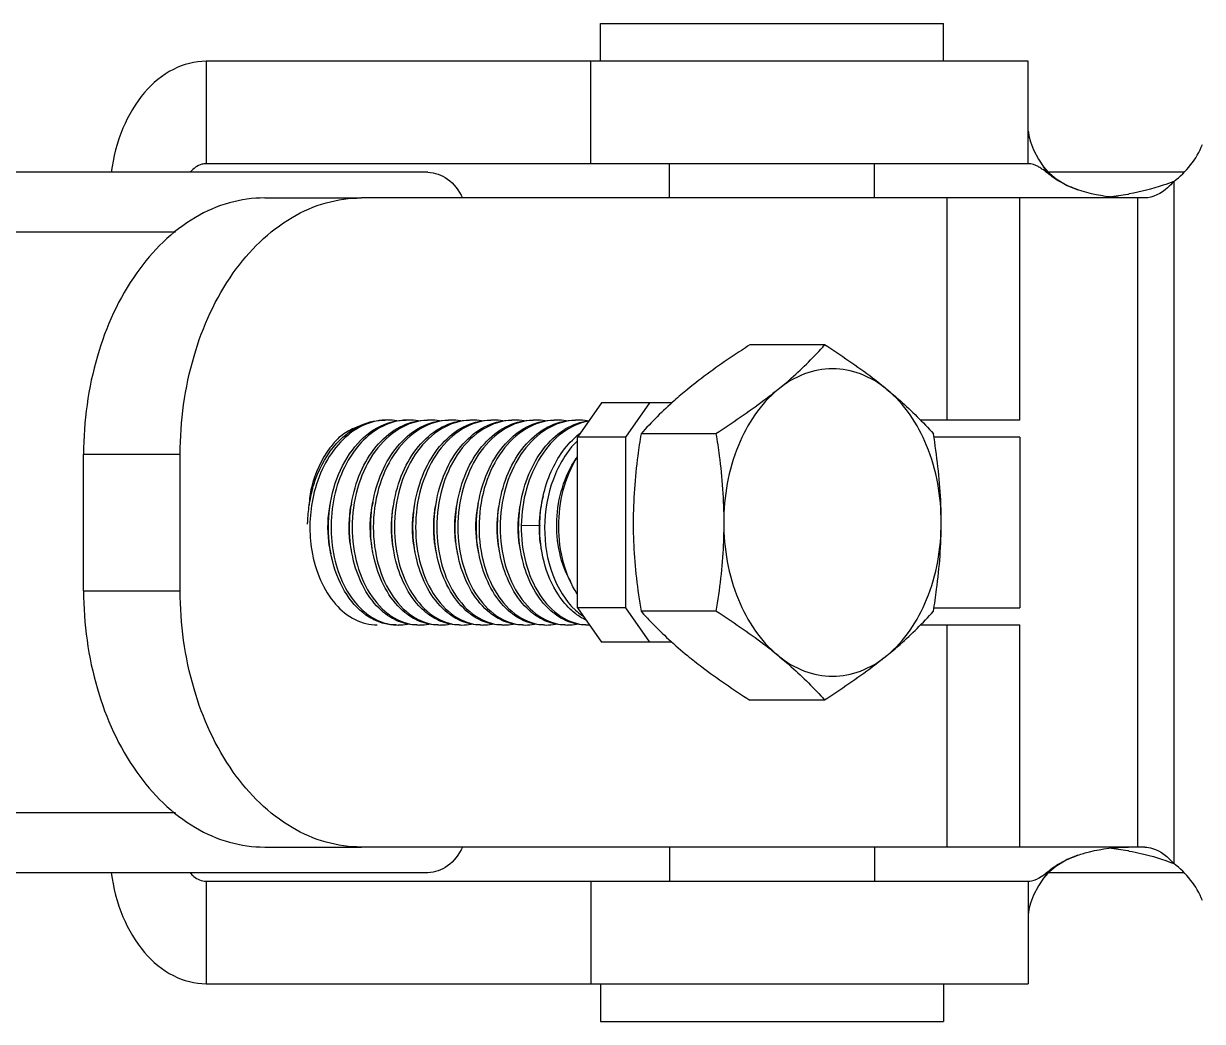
# Model space of a CAD drawing. Extents: x 4995099 to 5303443, y 4627657 to 4889583.
# Drawn here: x 5060948 to 5061653, y 4728539 to 4729136 of the extents above; entities that cross this region are included whole.
import ezdxf

# ---------------------------------------------------------------- set-up
doc = ezdxf.new("R2010")
doc.units = 0
doc.header["$LTSCALE"] = 1000
doc.header["$MEASUREMENT"] = 0
doc.layers.get('0').update_dxf_attribs({"color": 4, "linetype": 'CONTINUOUS'})

msp = doc.modelspace()

# ---------------------------------------------------------------- linework, layer by layer
for p, q in [((5061293.18, 4729113.56), (5061293.18, 4729136.11)), ((5061293.18, 4729136.11), (5061498.4, 4729136.11)), ((5061498.4, 4729113.56), (5061498.4, 4729136.11)), ((5061549.12, 4729113.56), (5061057.1, 4729113.56)), ((5061057.1, 4729113.56), (5061057.1, 4729052.23)), ((5061287.37, 4729052.23), (5061287.37, 4729113.56)), ((5061549.12, 4729052.23), (5061549.12, 4729113.56)), ((5061549.12, 4729071.75), (5061549.15, 4729071.2)), ((5061549.15, 4729071.2), (5061549.46, 4729069.03)), ((5061549.46, 4729069.03), (5061550.38, 4729065.38)), ((5061550.38, 4729065.38), (5061552.2, 4729060.54)), ((5061552.2, 4729060.54), (5061555.12, 4729054.94)), ((5061549.12, 4729052.23), (5061057.1, 4729052.23)), ((5061334.46, 4729031.78), (5061334.46, 4729052.23)), ((5061457.13, 4729031.78), (5061457.13, 4729052.23)), ((5061555.12, 4729054.94), (5061558.25, 4729050.32)), ((5061561.76, 4729045.71), (5061558.25, 4729050.32)), ((5061558.26, 4729050.31), (5061560.77, 4729047.44)), ((5061189.8, 4729047.12), (5057708.33, 4729047.12)), ((5061560.77, 4729047.44), (5061565.68, 4729043.29)), ((5061642.28, 4729047.12), (5061561.15, 4729047.12)), ((5061565.68, 4729043.29), (5061572.43, 4729039.3)), ((5061572.43, 4729039.3), (5061578.71, 4729036.69)), ((5061636.14, 4729041.68), (5061636.14, 4728633.46)), ((5061092.22, 4729031.78), (5061150.04, 4729031.78)), ((5061618.77, 4729031.78), (5061150.04, 4729031.78)), ((5061500.6, 4728898.9), (5061500.6, 4729031.78)), ((5061544.01, 4728898.9), (5061544.01, 4729031.78)), ((5061614.46, 4729031.78), (5061614.46, 4728643.35)), ((5061038.69, 4729011.34), (5058063.9, 4729011.34)), ((5061427.24, 4728943.8), (5061382.42, 4728943.8)), ((5061293.79, 4728909.12), (5061279.33, 4728888.68)), ((5061335.78, 4728909.12), (5061293.79, 4728909.12)), ((5061308.25, 4728888.68), (5061322.7, 4728909.12)), ((5061544.01, 4728898.9), (5061484.56, 4728898.9)), ((5061308.25, 4728888.68), (5061279.33, 4728888.68)), ((5061279.33, 4728786.46), (5061279.33, 4728888.68)), ((5061308.25, 4728786.46), (5061308.25, 4728888.68)), ((5061362.19, 4728890.68), (5061317.37, 4728890.68)), ((5061543.99, 4728888.68), (5061492.59, 4728888.68)), ((5061543.99, 4728888.68), (5061543.99, 4728786.46)), ((5061137.52, 4728887.25), (5061137.6, 4728887.33)), ((5060983.8, 4728878.46), (5061041.62, 4728878.46)), ((5060983.8, 4728796.68), (5060983.8, 4728878.46)), ((5061041.62, 4728796.68), (5061041.62, 4728878.46)), ((5061245.71, 4728835.76), (5061256.54, 4728836.04)), ((5061256.54, 4728836.04), (5061256.78, 4728836.04)), ((5060983.8, 4728796.68), (5061041.62, 4728796.68)), ((5061308.25, 4728786.46), (5061279.33, 4728786.46)), ((5061279.33, 4728786.46), (5061293.79, 4728766.02)), ((5061322.7, 4728766.02), (5061308.25, 4728786.46)), ((5061362.19, 4728784.45), (5061317.37, 4728784.45)), ((5061492.6, 4728786.46), (5061543.99, 4728786.46)), ((5061484.56, 4728776.24), (5061544.02, 4728776.24)), ((5061500.6, 4728643.35), (5061500.6, 4728776.24)), ((5061544.01, 4728643.35), (5061544.01, 4728776.24)), ((5061335.78, 4728766.02), (5061293.79, 4728766.02)), ((5061427.24, 4728731.34), (5061382.42, 4728731.34)), ((5061038.69, 4728663.8), (5058063.9, 4728663.8)), ((5061092.22, 4728643.35), (5061150.04, 4728643.35)), ((5061618.77, 4728643.35), (5061150.04, 4728643.35)), ((5061334.46, 4728643.35), (5061334.46, 4728622.91)), ((5061457.13, 4728643.35), (5061457.13, 4728622.91)), ((5061572.4, 4728635.82), (5061565.63, 4728631.81)), ((5061578.71, 4728638.44), (5061572.4, 4728635.82)), ((5061189.8, 4728628.02), (5057708.33, 4728628.02)), ((5061561.76, 4728629.43), (5061558.25, 4728624.82)), ((5061560.72, 4728627.65), (5061558.26, 4728624.83)), ((5061565.63, 4728631.81), (5061560.72, 4728627.65)), ((5061642.28, 4728628.02), (5061561.16, 4728628.02)), ((5061057.1, 4728622.91), (5061549.12, 4728622.91)), ((5061057.1, 4728622.91), (5061057.1, 4728561.58)), ((5061287.37, 4728622.91), (5061287.37, 4728561.58)), ((5061549.12, 4728622.91), (5061549.12, 4728561.58)), ((5061555.12, 4728620.2), (5061552.2, 4728614.6)), ((5061558.25, 4728624.82), (5061555.12, 4728620.2)), ((5061552.2, 4728614.6), (5061550.38, 4728609.76)), ((5061549.46, 4728606.11), (5061549.15, 4728603.94)), ((5061550.38, 4728609.76), (5061549.46, 4728606.11)), ((5061549.15, 4728603.94), (5061549.12, 4728603.39)), ((5061057.1, 4728561.58), (5061549.12, 4728561.58)), ((5061293.18, 4728561.58), (5061293.18, 4728539.02)), ((5061498.4, 4728561.58), (5061498.4, 4728539.02)), ((5061293.18, 4728539.02), (5061498.4, 4728539.02))]:
    msp.add_line(p, q)
for centre, radius, start, end in [((5061605.92, 4729082.89), 51.11, 306.25153, 337.97569), ((5061536.69, 4729018.76), 36.67, 55.81128, 56.21175), ((5061581.95, 4729186.01), 154.31, 275.75094, 279.97214), ((5061581.69, 4729187.73), 156.04, 279.95566, 280.27006), ((5061165.79, 4728865.39), 33.52, 90.00154, 92.66813), ((5061165.77, 4728865.02), 33.88, 80.57514, 89.97128), ((5061178.44, 4728865.39), 33.51, 90.00154, 92.66775), ((5061178.42, 4728865.02), 33.88, 80.52471, 89.97091), ((5061191.09, 4728865.39), 33.51, 90.00154, 92.66767), ((5061191.07, 4728865.02), 33.88, 80.47778, 89.97076), ((5061203.74, 4728865.39), 33.51, 90.00154, 92.66804), ((5061203.72, 4728865.02), 33.88, 80.55933, 89.97117), ((5061216.39, 4728865.39), 33.51, 90.00154, 92.66771), ((5061216.37, 4728865.02), 33.88, 80.51431, 89.97082), ((5061229.03, 4728865.38), 33.52, 90.00153, 92.66784), ((5061229.02, 4728865.02), 33.88, 80.55499, 89.97114), ((5061241.68, 4728865.39), 33.51, 90.00154, 92.66796), ((5061241.66, 4728865.01), 33.89, 80.3354, 89.96948), ((5061254.33, 4728865.39), 33.51, 90.00154, 92.66766), ((5061254.31, 4728865.02), 33.88, 80.49825, 89.97077), ((5061266.98, 4728865.38), 33.52, 90.00153, 92.66807), ((5061266.96, 4728865.02), 33.88, 80.57751, 89.9713), ((5061279.63, 4728865.39), 33.51, 90.00154, 92.66785), ((5061279.61, 4728865.02), 33.88, 80.53849, 89.97102), ((5061308.84, 4728854.28), 46.09, 127.5195, 130.62393), ((5061200.93, 4728835.26), 83.25, 164.33037, 171.18694), ((5061202.1, 4728841.91), 83.64, 168.61657, 175.81396), ((5061205.02, 4728834.8), 85.81, 167.2993, 178.0279), ((5061198.13, 4728836), 80.36, 164.00439, 164.29493), ((5061204.17, 4728834.74), 86.54, 171.1719, 178.06144), ((5061214.05, 4728834.97), 71.35, 169.01309, 170.00676), ((5061226.57, 4728835), 71.22, 167.8843, 170.31948), ((5061289.98, 4728834.97), 71.38, 168.78772, 170.25601), ((5061204.16, 4728834.73), 86.53, 178.05319, 178.71814), ((5061205.55, 4728834.73), 86.34, 178.10633, 184.13057), ((5061205.87, 4728834.73), 86.66, 177.9987, 178.11338), ((5061329.19, 4728834.73), 72.66, 178.96287, 179.19863), ((5061343.25, 4728834.72), 86.48, 179.13991, 179.31672), ((5061202.73, 4728834.52), 83.51, 184.12569, 189.40268), ((5061172.11, 4728804.08), 27.85, 266.79498, 269.99776), ((5061172.09, 4728804.49), 28.25, 270.04807, 281.33883), ((5061184.76, 4728804.08), 27.85, 266.79547, 269.99775), ((5061184.74, 4728804.5), 28.26, 270.0489, 281.4175), ((5061197.41, 4728804.08), 27.85, 266.795, 269.99774), ((5061197.39, 4728804.53), 28.29, 270.05231, 282.14934), ((5061210.06, 4728804.08), 27.85, 266.79543, 269.99775), ((5061210.04, 4728804.49), 28.26, 270.04853, 281.38359), ((5061222.71, 4728804.08), 27.85, 266.79542, 269.99775), ((5061222.69, 4728804.5), 28.26, 270.04877, 281.40188), ((5061235.36, 4728804.08), 27.85, 266.7949, 269.99774), ((5061235.33, 4728804.49), 28.25, 270.04815, 281.34657), ((5061248.01, 4728804.08), 27.85, 266.7955, 269.99775), ((5061247.98, 4728804.49), 28.26, 270.04847, 281.36983), ((5061260.66, 4728804.08), 27.85, 266.79531, 269.99775), ((5061260.63, 4728804.49), 28.26, 270.0486, 281.38893), ((5061273.31, 4728804.08), 27.85, 266.79481, 269.99775), ((5061273.28, 4728804.49), 28.25, 270.04798, 281.3296), ((5061285.96, 4728804.09), 27.85, 266.79416, 269.99777), ((5061285.95, 4728804.02), 27.78, 270.00024, 271.15233), ((5061581.95, 4728489.12), 154.31, 80.02794, 84.24341), ((5061581.69, 4728487.41), 156.04, 79.72994, 80.04434), ((5061605.92, 4728592.24), 51.11, 22.02431, 53.74847), ((5061536.69, 4728656.37), 36.67, 303.78825, 304.18872)]:
    msp.add_arc(centre, radius, start, end)
for points, knots in [([(5061057.1, 4729113.56), (5061050.38, 4729113.56), (5061036.11, 4729109.83), (5061018.59, 4729094.93), (5061005.94, 4729073.2), (5061001.52, 4729056.14), (5061000.31, 4729047.15)], [0, 0, 0, 0, 0.213346, 0.447987, 0.712108, 1, 1, 1, 1]), ([(5061057.1, 4729052.23), (5061056.24, 4729052.23), (5061052.58, 4729051.77), (5061049.38, 4729049.38), (5061047.62, 4729047.22)], [0, 0, 0, 0, 0.236834, 1, 1, 1, 1]), ([(5061557.08, 4729049.24), (5061556.39, 4729049.7), (5061553.98, 4729051.2), (5061551.15, 4729052.23), (5061549.12, 4729052.23)], [0, 0, 0, 0, 0.289589, 1, 1, 1, 1]), ([(5061189.8, 4729047.12), (5061193.91, 4729047.12), (5061202.9, 4729043.69), (5061208.38, 4729036.18), (5061210.51, 4729031.89)], [0, 0, 0, 0, 0.461863, 1, 1, 1, 1]), ([(5061561.76, 4729045.71), (5061561.37, 4729046.02), (5061559.91, 4729047.2), (5061558.42, 4729048.33), (5061557.29, 4729049.09)], [0, 0, 0, 0, 0.26918, 1, 1, 1, 1]), ([(5061578.71, 4729036.69), (5061576.98, 4729037.3), (5061571.01, 4729039.64), (5061565.31, 4729042.82), (5061561.76, 4729045.71)], [0, 0, 0, 0, 0.285604, 1, 1, 1, 1]), ([(5061609, 4729031.78), (5061606.36, 4729031.78), (5061596.11, 4729032.19), (5061585.89, 4729034.18), (5061578.71, 4729036.69)], [0, 0, 0, 0, 0.257456, 1, 1, 1, 1]), ([(5061636.14, 4729041.68), (5061634.06, 4729040.85), (5061625.39, 4729037.68), (5061616.39, 4729035.43), (5061609.51, 4729034.19)], [0, 0, 0, 0, 0.242689, 1, 1, 1, 1]), ([(5061636.14, 4729041.68), (5061634.99, 4729040.3), (5061630.36, 4729035.46), (5061623.73, 4729031.78), (5061618.77, 4729031.78)], [0, 0, 0, 0, 0.266, 1, 1, 1, 1]), ([(5061092.22, 4729031.78), (5061085.1, 4729031.78), (5061070.53, 4729029.72), (5061042.17, 4729017.33), (5061011.56, 4728986.73), (5060988.99, 4728936.54), (5060983.8, 4728898.21), (5060983.8, 4728878.46)], [0, 0, 0, 0, 0.103597, 0.210948, 0.445697, 0.712571, 1, 1, 1, 1]), ([(5061041.62, 4728878.46), (5061041.62, 4728898.21), (5061046.82, 4728936.54), (5061069.38, 4728986.73), (5061100, 4729017.33), (5061128.35, 4729029.72), (5061142.92, 4729031.78), (5061150.04, 4729031.78)], [0, 0, 0, 0, 0.287429, 0.554303, 0.789052, 0.896403, 1, 1, 1, 1]), ([(5061382.42, 4728943.8), (5061379.07, 4728941.64), (5061366.32, 4728933.28), (5061353.92, 4728924.36), (5061345.2, 4728917.24)], [0, 0, 0, 0, 0.261287, 1, 1, 1, 1]), ([(5061399.41, 4728917.24), (5061402.08, 4728919.42), (5061411.87, 4728927.72), (5061420.98, 4728936.81), (5061427.24, 4728943.8)], [0, 0, 0, 0, 0.268858, 1, 1, 1, 1]), ([(5061464.46, 4728917.24), (5061461.66, 4728919.53), (5061449.66, 4728928.94), (5061437.02, 4728937.51), (5061427.24, 4728943.8)], [0, 0, 0, 0, 0.237123, 1, 1, 1, 1]), ([(5061464.46, 4728917.24), (5061459.77, 4728921.07), (5061449.49, 4728927.29), (5061431.93, 4728930.67), (5061414.38, 4728927.29), (5061404.1, 4728921.07), (5061399.41, 4728917.24)], [0, 0, 0, 0, 0.257487, 0.5, 0.742513, 1, 1, 1, 1]), ([(5061345.2, 4728917.24), (5061342.53, 4728915.06), (5061332.74, 4728906.76), (5061323.62, 4728897.67), (5061317.37, 4728890.68)], [0, 0, 0, 0, 0.268858, 1, 1, 1, 1]), ([(5061399.41, 4728917.24), (5061396.61, 4728914.95), (5061384.61, 4728905.55), (5061371.97, 4728896.98), (5061362.19, 4728890.68)], [0, 0, 0, 0, 0.237123, 1, 1, 1, 1]), ([(5061399.41, 4728917.24), (5061388.76, 4728908.55), (5061371.97, 4728882.78), (5061366.88, 4728853.17), (5061366.88, 4728837.57)], [0, 0, 0, 0, 0.468341, 1, 1, 1, 1]), ([(5061464.46, 4728917.24), (5061467.13, 4728915.06), (5061476.92, 4728906.76), (5061486.04, 4728897.67), (5061492.29, 4728890.68)], [0, 0, 0, 0, 0.268858, 1, 1, 1, 1]), ([(5061496.99, 4728837.57), (5061496.99, 4728853.17), (5061491.9, 4728882.78), (5061475.11, 4728908.55), (5061464.46, 4728917.24)], [0, 0, 0, 0, 0.531659, 1, 1, 1, 1]), ([(5061164.23, 4728898.86), (5061159.37, 4728898.64), (5061149.27, 4728895.86), (5061136.49, 4728885.84), (5061126.69, 4728871.29), (5061122.69, 4728859.77), (5061121.31, 4728853.67)], [0, 0, 0, 0, 0.219273, 0.456424, 0.717944, 1, 1, 1, 1]), ([(5061170.54, 4728776.24), (5061167.82, 4728776.24), (5061162.24, 4728777.07), (5061151.39, 4728782.07), (5061139.82, 4728794.39), (5061131.62, 4728814.47), (5061129.26, 4728837.68), (5061133.19, 4728860.9), (5061143.09, 4728881.01), (5061158.06, 4728895.23), (5061170.86, 4728898.9), (5061176.86, 4728898.9)], [0, 0, 0, 0, 0.049449, 0.100956, 0.214949, 0.346477, 0.489675, 0.634208, 0.769827, 0.890789, 1, 1, 1, 1]), ([(5061176.88, 4728898.86), (5061171.97, 4728898.64), (5061161.77, 4728895.8), (5061148.9, 4728885.6), (5061139.1, 4728870.81), (5061133.03, 4728852.91), (5061131.16, 4728833.53), (5061134.11, 4728809.52), (5061142.5, 4728792.52), (5061150.85, 4728785.01)], [0, 0, 0, 0, 0.105385, 0.219488, 0.34542, 0.481197, 0.621395, 0.759049, 1, 1, 1, 1]), ([(5061137.6, 4728887.33), (5061141.28, 4728890.87), (5061149.51, 4728896.7), (5061159.46, 4728898.9), (5061164.21, 4728898.9)], [0, 0, 0, 0, 0.517736, 1, 1, 1, 1]), ([(5061162.21, 4728784.76), (5061153.66, 4728792.3), (5061145.11, 4728809.61), (5061142.2, 4728834.01), (5061144.25, 4728853.69), (5061150.61, 4728871.76), (5061160.8, 4728886.54), (5061174.11, 4728896.48), (5061184.54, 4728898.9), (5061189.51, 4728898.9)], [0, 0, 0, 0, 0.241301, 0.379446, 0.520004, 0.655787, 0.781306, 0.894819, 1, 1, 1, 1]), ([(5061189.53, 4728898.86), (5061183.64, 4728898.59), (5061171.25, 4728894.5), (5061156.86, 4728880.27), (5061147.34, 4728860.49), (5061143.54, 4728837.77), (5061145.74, 4728815.05), (5061153.62, 4728795.27), (5061166.33, 4728780.88), (5061177.81, 4728776.58), (5061183.21, 4728776.28)], [0, 0, 0, 0, 0.109414, 0.230762, 0.366312, 0.510386, 0.653204, 0.784891, 0.899595, 1, 1, 1, 1]), ([(5061174.85, 4728784.77), (5061166.31, 4728792.31), (5061157.75, 4728809.62), (5061154.85, 4728834.02), (5061156.9, 4728853.69), (5061163.26, 4728871.76), (5061173.45, 4728886.54), (5061186.76, 4728896.48), (5061197.19, 4728898.9), (5061202.16, 4728898.9)], [0, 0, 0, 0, 0.241321, 0.379464, 0.520018, 0.655795, 0.781306, 0.894819, 1, 1, 1, 1]), ([(5061202.18, 4728898.86), (5061196.29, 4728898.59), (5061183.9, 4728894.5), (5061169.51, 4728880.27), (5061159.99, 4728860.49), (5061156.19, 4728837.77), (5061158.39, 4728815.05), (5061166.27, 4728795.27), (5061178.98, 4728780.88), (5061190.45, 4728776.58), (5061195.86, 4728776.28)], [0, 0, 0, 0, 0.10941, 0.230759, 0.36631, 0.510388, 0.653211, 0.784896, 0.899598, 1, 1, 1, 1]), ([(5061187.51, 4728784.75), (5061178.97, 4728792.29), (5061170.41, 4728809.6), (5061167.5, 4728834), (5061169.54, 4728853.68), (5061175.9, 4728871.76), (5061186.09, 4728886.54), (5061199.41, 4728896.48), (5061209.84, 4728898.9), (5061214.81, 4728898.9)], [0, 0, 0, 0, 0.241291, 0.379436, 0.519999, 0.655783, 0.781305, 0.89482, 1, 1, 1, 1]), ([(5061214.83, 4728898.86), (5061208.94, 4728898.59), (5061196.55, 4728894.5), (5061182.16, 4728880.27), (5061172.64, 4728860.49), (5061168.84, 4728837.77), (5061171.04, 4728815.05), (5061178.92, 4728795.27), (5061191.62, 4728780.88), (5061203.1, 4728776.58), (5061208.5, 4728776.28)], [0, 0, 0, 0, 0.109413, 0.230763, 0.366317, 0.51039, 0.65321, 0.784893, 0.899595, 1, 1, 1, 1]), ([(5061200.15, 4728784.77), (5061191.61, 4728792.31), (5061183.05, 4728809.62), (5061180.15, 4728834.02), (5061182.2, 4728853.69), (5061188.55, 4728871.76), (5061198.75, 4728886.54), (5061212.06, 4728896.48), (5061222.49, 4728898.9), (5061227.46, 4728898.9)], [0, 0, 0, 0, 0.241314, 0.379459, 0.520012, 0.655791, 0.781307, 0.89482, 1, 1, 1, 1]), ([(5061227.47, 4728898.86), (5061221.59, 4728898.59), (5061209.2, 4728894.5), (5061194.81, 4728880.27), (5061185.29, 4728860.49), (5061181.49, 4728837.77), (5061183.69, 4728815.05), (5061191.57, 4728795.27), (5061204.27, 4728780.88), (5061215.75, 4728776.58), (5061221.15, 4728776.28)], [0, 0, 0, 0, 0.109413, 0.230762, 0.36631, 0.510386, 0.653205, 0.784893, 0.899595, 1, 1, 1, 1]), ([(5061212.8, 4728784.76), (5061204.26, 4728792.3), (5061195.7, 4728809.62), (5061192.8, 4728834.01), (5061194.84, 4728853.69), (5061201.2, 4728871.76), (5061211.39, 4728886.54), (5061224.7, 4728896.48), (5061235.14, 4728898.9), (5061240.11, 4728898.9)], [0, 0, 0, 0, 0.241312, 0.379455, 0.520012, 0.655791, 0.781305, 0.89482, 1, 1, 1, 1]), ([(5061240.12, 4728898.86), (5061234.23, 4728898.59), (5061221.85, 4728894.5), (5061207.46, 4728880.27), (5061197.94, 4728860.49), (5061194.14, 4728837.77), (5061196.34, 4728815.05), (5061204.22, 4728795.27), (5061216.92, 4728780.88), (5061228.4, 4728776.58), (5061233.8, 4728776.28)], [0, 0, 0, 0, 0.109411, 0.230759, 0.366311, 0.510389, 0.653212, 0.784896, 0.899598, 1, 1, 1, 1]), ([(5061225.46, 4728784.75), (5061216.91, 4728792.29), (5061208.35, 4728809.6), (5061205.45, 4728834), (5061207.49, 4728853.68), (5061213.85, 4728871.76), (5061224.04, 4728886.54), (5061237.35, 4728896.48), (5061247.79, 4728898.9), (5061252.75, 4728898.9)], [0, 0, 0, 0, 0.24129, 0.379435, 0.519998, 0.655783, 0.781305, 0.89482, 1, 1, 1, 1]), ([(5061252.77, 4728898.86), (5061246.88, 4728898.59), (5061234.49, 4728894.5), (5061220.11, 4728880.27), (5061210.59, 4728860.49), (5061206.78, 4728837.77), (5061208.99, 4728815.05), (5061216.87, 4728795.27), (5061229.57, 4728780.88), (5061241.05, 4728776.58), (5061246.45, 4728776.28)], [0, 0, 0, 0, 0.109414, 0.230763, 0.366316, 0.510389, 0.653208, 0.784892, 0.899594, 1, 1, 1, 1]), ([(5061238.09, 4728784.77), (5061229.55, 4728792.31), (5061221, 4728809.62), (5061218.1, 4728834.02), (5061220.14, 4728853.69), (5061226.5, 4728871.76), (5061236.69, 4728886.54), (5061250, 4728896.48), (5061260.44, 4728898.9), (5061265.4, 4728898.9)], [0, 0, 0, 0, 0.241317, 0.379461, 0.520014, 0.655792, 0.781306, 0.894819, 1, 1, 1, 1]), ([(5061265.42, 4728898.86), (5061259.53, 4728898.59), (5061247.14, 4728894.5), (5061232.75, 4728880.27), (5061223.24, 4728860.49), (5061219.43, 4728837.77), (5061221.64, 4728815.05), (5061229.52, 4728795.27), (5061242.22, 4728780.88), (5061253.7, 4728776.58), (5061259.1, 4728776.28)], [0, 0, 0, 0, 0.109411, 0.23076, 0.366309, 0.510386, 0.653207, 0.784895, 0.899597, 1, 1, 1, 1]), ([(5061250.75, 4728784.76), (5061242.21, 4728792.3), (5061233.65, 4728809.61), (5061230.75, 4728834.01), (5061232.79, 4728853.68), (5061239.15, 4728871.76), (5061249.34, 4728886.54), (5061262.65, 4728896.48), (5061273.09, 4728898.9), (5061278.05, 4728898.9)], [0, 0, 0, 0, 0.241302, 0.379446, 0.520006, 0.655788, 0.781304, 0.89482, 1, 1, 1, 1]), ([(5061278.07, 4728898.86), (5061272.18, 4728898.59), (5061259.79, 4728894.5), (5061245.4, 4728880.27), (5061235.88, 4728860.49), (5061232.08, 4728837.77), (5061234.28, 4728815.05), (5061242.17, 4728795.27), (5061254.87, 4728780.88), (5061266.35, 4728776.58), (5061271.75, 4728776.28)], [0, 0, 0, 0, 0.109411, 0.23076, 0.366314, 0.510391, 0.653213, 0.784895, 0.899597, 1, 1, 1, 1]), ([(5061263.4, 4728784.75), (5061255.21, 4728791.98), (5061246.81, 4728808.38), (5061243.5, 4728831.73), (5061244.89, 4728850.73), (5061250.33, 4728868.5), (5061259.42, 4728883.51), (5061271.54, 4728894.32), (5061281.36, 4728897.94), (5061286.17, 4728898.59)], [0, 0, 0, 0, 0.238806, 0.375378, 0.515068, 0.651187, 0.778286, 0.893865, 1, 1, 1, 1]), ([(5061286.01, 4728898.3), (5061280.37, 4728897.23), (5061268.97, 4728891.83), (5061256.12, 4728877.09), (5061247.81, 4728857.67), (5061245.8, 4728843.16), (5061245.71, 4728835.76)], [0, 0, 0, 0, 0.215857, 0.456017, 0.721227, 1, 1, 1, 1]), ([(5061136.55, 4728888.34), (5061134.62, 4728886.49), (5061127.03, 4728877.84), (5061122.28, 4728866.94), (5061120.1, 4728858.42)], [0, 0, 0, 0, 0.23319, 1, 1, 1, 1]), ([(5061147.68, 4728894.74), (5061146.7, 4728894.4), (5061142.72, 4728892.77), (5061139.06, 4728890.4), (5061136.55, 4728888.34)], [0, 0, 0, 0, 0.242775, 1, 1, 1, 1]), ([(5061256.78, 4728836.02), (5061256.94, 4728846.34), (5061260.62, 4728866.06), (5061271.77, 4728883.2), (5061278.83, 4728889.26)], [0, 0, 0, 0, 0.525716, 1, 1, 1, 1]), ([(5061317.37, 4728890.68), (5061316.65, 4728886.32), (5061314.01, 4728868.73), (5061312.67, 4728850.93), (5061312.67, 4728837.57)], [0, 0, 0, 0, 0.248681, 1, 1, 1, 1]), ([(5061362.19, 4728890.68), (5061362.91, 4728886.32), (5061365.55, 4728868.73), (5061366.88, 4728850.93), (5061366.88, 4728837.57)], [0, 0, 0, 0, 0.248681, 1, 1, 1, 1]), ([(5061496.99, 4728837.57), (5061496.99, 4728842.04), (5061496.56, 4728859.82), (5061494.46, 4728877.54), (5061492.29, 4728890.68)], [0, 0, 0, 0, 0.251248, 1, 1, 1, 1]), ([(5061120.88, 4728858.14), (5061121.7, 4728861), (5061125.38, 4728871.62), (5061131.58, 4728881.5), (5061137.52, 4728887.25)], [0, 0, 0, 0, 0.264817, 1, 1, 1, 1]), ([(5061279.25, 4728886.5), (5061272.85, 4728880.13), (5061262.93, 4728863.3), (5061258.08, 4728834.79), (5061262.4, 4728806.91), (5061271.93, 4728790.85), (5061278.05, 4728785.2)], [0, 0, 0, 0, 0.245715, 0.512956, 0.773315, 1, 1, 1, 1]), ([(5061275.28, 4728802.2), (5061272.2, 4728807.5), (5061267.74, 4728819.7), (5061265.6, 4728845.31), (5061271.32, 4728865.3), (5061278.61, 4728875.88)], [0, 0, 0, 0, 0.239537, 0.497847, 1, 1, 1, 1]), ([(5061279.22, 4728794.75), (5061275.51, 4728800.43), (5061269.92, 4728813.72), (5061266.28, 4728842.14), (5061271.71, 4728864.71), (5061279.33, 4728876.92)], [0, 0, 0, 0, 0.237857, 0.495496, 1, 1, 1, 1]), ([(5061131.84, 4728818.78), (5061131.28, 4728821.17), (5061129.55, 4728831.01), (5061129.93, 4728841.21), (5061131.37, 4728848.59)], [0, 0, 0, 0, 0.245648, 1, 1, 1, 1]), ([(5061144.36, 4728819.35), (5061143.86, 4728821.59), (5061142.28, 4728830.84), (5061142.56, 4728840.39), (5061143.78, 4728847.36)], [0, 0, 0, 0, 0.245788, 1, 1, 1, 1]), ([(5061156.86, 4728820.04), (5061156.4, 4728822.2), (5061154.95, 4728831.1), (5061155.22, 4728840.28), (5061156.37, 4728846.97)], [0, 0, 0, 0, 0.246058, 1, 1, 1, 1]), ([(5061169.47, 4728820.24), (5061169.01, 4728822.4), (5061167.6, 4728831.29), (5061167.89, 4728840.45), (5061169.04, 4728847.13)], [0, 0, 0, 0, 0.246155, 1, 1, 1, 1]), ([(5061182.17, 4728819.99), (5061181.7, 4728822.19), (5061180.23, 4728831.23), (5061180.53, 4728840.55), (5061181.73, 4728847.34)], [0, 0, 0, 0, 0.246065, 1, 1, 1, 1]), ([(5061195.19, 4728818.36), (5061194.62, 4728820.73), (5061192.83, 4728830.52), (5061193.13, 4728840.68), (5061194.51, 4728848.05)], [0, 0, 0, 0, 0.2454, 1, 1, 1, 1]), ([(5061207.71, 4728818.89), (5061207.14, 4728821.36), (5061205.38, 4728831.56), (5061205.88, 4728842.13), (5061207.5, 4728849.75)], [0, 0, 0, 0, 0.245825, 1, 1, 1, 1]), ([(5061220.2, 4728819.58), (5061219.72, 4728821.78), (5061218.19, 4728830.85), (5061218.45, 4728840.22), (5061219.63, 4728847.05)], [0, 0, 0, 0, 0.245865, 1, 1, 1, 1]), ([(5061232.74, 4728820.11), (5061232.28, 4728822.28), (5061230.84, 4728831.2), (5061231.13, 4728840.38), (5061232.28, 4728847.08)], [0, 0, 0, 0, 0.246098, 1, 1, 1, 1]), ([(5061245.37, 4728820.21), (5061244.91, 4728822.38), (5061243.49, 4728831.26), (5061243.78, 4728840.41), (5061244.93, 4728847.09)], [0, 0, 0, 0, 0.24614, 1, 1, 1, 1]), ([(5061245.71, 4728835.76), (5061245.62, 4728828.24), (5061247.3, 4728813.71), (5061255.3, 4728794.55), (5061267.89, 4728780.69), (5061279.11, 4728776.58), (5061284.4, 4728776.28)], [0, 0, 0, 0, 0.291821, 0.560232, 0.794326, 1, 1, 1, 1]), ([(5061258.45, 4728818.28), (5061258.11, 4728819.68), (5061256.92, 4728825.43), (5061256.47, 4728831.32), (5061256.53, 4728835.74)], [0, 0, 0, 0, 0.245441, 1, 1, 1, 1]), ([(5061276.07, 4728784.74), (5061272.95, 4728787.49), (5061260.95, 4728801.83), (5061256.61, 4728821.41), (5061256.78, 4728835.76)], [0, 0, 0, 0, 0.224306, 1, 1, 1, 1]), ([(5061312.67, 4728837.57), (5061312.67, 4728833.1), (5061313.1, 4728815.31), (5061315.2, 4728797.59), (5061317.37, 4728784.45)], [0, 0, 0, 0, 0.251248, 1, 1, 1, 1]), ([(5061366.88, 4728837.57), (5061366.88, 4728833.1), (5061366.46, 4728815.31), (5061364.36, 4728797.59), (5061362.19, 4728784.45)], [0, 0, 0, 0, 0.251248, 1, 1, 1, 1]), ([(5061366.88, 4728837.57), (5061366.88, 4728821.96), (5061371.97, 4728792.36), (5061388.76, 4728766.59), (5061399.41, 4728757.9)], [0, 0, 0, 0, 0.531659, 1, 1, 1, 1]), ([(5061464.46, 4728757.9), (5061475.11, 4728766.59), (5061491.9, 4728792.36), (5061496.99, 4728821.96), (5061496.99, 4728837.57)], [0, 0, 0, 0, 0.468341, 1, 1, 1, 1]), ([(5061492.29, 4728784.45), (5061493.01, 4728788.82), (5061495.65, 4728806.4), (5061496.99, 4728824.21), (5061496.99, 4728837.57)], [0, 0, 0, 0, 0.248681, 1, 1, 1, 1]), ([(5061120.34, 4728820.87), (5061121.36, 4728814.73), (5061124.64, 4728803.19), (5061133.47, 4728788.59), (5061145.37, 4728778.7), (5061154.96, 4728776.24), (5061159.46, 4728776.24)], [0, 0, 0, 0, 0.291651, 0.555731, 0.788679, 1, 1, 1, 1]), ([(5060983.8, 4728796.68), (5060983.8, 4728776.93), (5060988.99, 4728738.6), (5061011.56, 4728688.41), (5061042.17, 4728657.81), (5061070.53, 4728645.42), (5061085.1, 4728643.35), (5061092.22, 4728643.35)], [0, 0, 0, 0, 0.287429, 0.554303, 0.789052, 0.896403, 1, 1, 1, 1]), ([(5061150.04, 4728643.35), (5061142.92, 4728643.35), (5061128.35, 4728645.42), (5061100, 4728657.81), (5061069.38, 4728688.41), (5061046.82, 4728738.6), (5061041.62, 4728776.93), (5061041.62, 4728796.68)], [0, 0, 0, 0, 0.103597, 0.210948, 0.445697, 0.712571, 1, 1, 1, 1]), ([(5061150.85, 4728785.01), (5061153.66, 4728782.49), (5061159.8, 4728778.31), (5061167.05, 4728776.48), (5061170.56, 4728776.28)], [0, 0, 0, 0, 0.517722, 1, 1, 1, 1]), ([(5061183.19, 4728776.24), (5061179.48, 4728776.24), (5061171.74, 4728777.83), (5061165.18, 4728782.13), (5061162.21, 4728784.76)], [0, 0, 0, 0, 0.48238, 1, 1, 1, 1]), ([(5061195.83, 4728776.24), (5061192.13, 4728776.24), (5061184.39, 4728777.84), (5061177.83, 4728782.13), (5061174.85, 4728784.77)], [0, 0, 0, 0, 0.482371, 1, 1, 1, 1]), ([(5061208.48, 4728776.24), (5061204.78, 4728776.24), (5061197.05, 4728777.83), (5061190.49, 4728782.12), (5061187.51, 4728784.75)], [0, 0, 0, 0, 0.482397, 1, 1, 1, 1]), ([(5061221.13, 4728776.24), (5061217.43, 4728776.24), (5061209.69, 4728777.84), (5061203.12, 4728782.13), (5061200.15, 4728784.77)], [0, 0, 0, 0, 0.482371, 1, 1, 1, 1]), ([(5061233.78, 4728776.24), (5061230.08, 4728776.24), (5061222.34, 4728777.84), (5061215.78, 4728782.13), (5061212.8, 4728784.76)], [0, 0, 0, 0, 0.482382, 1, 1, 1, 1]), ([(5061246.43, 4728776.24), (5061242.73, 4728776.24), (5061234.99, 4728777.83), (5061228.44, 4728782.12), (5061225.46, 4728784.75)], [0, 0, 0, 0, 0.482394, 1, 1, 1, 1]), ([(5061259.08, 4728776.24), (5061255.37, 4728776.24), (5061247.63, 4728777.84), (5061241.07, 4728782.13), (5061238.09, 4728784.77)], [0, 0, 0, 0, 0.48237, 1, 1, 1, 1]), ([(5061271.73, 4728776.24), (5061268.03, 4728776.24), (5061260.29, 4728777.83), (5061253.73, 4728782.13), (5061250.75, 4728784.76)], [0, 0, 0, 0, 0.482394, 1, 1, 1, 1]), ([(5061284.38, 4728776.24), (5061280.68, 4728776.24), (5061272.94, 4728777.83), (5061266.38, 4728782.13), (5061263.4, 4728784.75)], [0, 0, 0, 0, 0.482388, 1, 1, 1, 1]), ([(5061284.34, 4728779.2), (5061283.62, 4728779.55), (5061280.67, 4728781.1), (5061277.96, 4728783.08), (5061276.07, 4728784.74)], [0, 0, 0, 0, 0.243018, 1, 1, 1, 1]), ([(5061317.37, 4728784.45), (5061319.35, 4728782.23), (5061328.07, 4728772.82), (5061337.57, 4728764.12), (5061345.2, 4728757.9)], [0, 0, 0, 0, 0.2325, 1, 1, 1, 1]), ([(5061399.41, 4728757.9), (5061396.61, 4728760.18), (5061384.61, 4728769.59), (5061371.97, 4728778.16), (5061362.19, 4728784.45)], [0, 0, 0, 0, 0.237123, 1, 1, 1, 1]), ([(5061464.46, 4728757.9), (5061467.13, 4728760.08), (5061476.92, 4728768.38), (5061486.04, 4728777.46), (5061492.29, 4728784.45)], [0, 0, 0, 0, 0.268858, 1, 1, 1, 1]), ([(5061345.2, 4728757.9), (5061348, 4728755.61), (5061360, 4728746.2), (5061372.64, 4728737.63), (5061382.42, 4728731.34)], [0, 0, 0, 0, 0.237123, 1, 1, 1, 1]), ([(5061399.41, 4728757.9), (5061402.08, 4728755.71), (5061411.87, 4728747.42), (5061420.98, 4728738.33), (5061427.24, 4728731.34)], [0, 0, 0, 0, 0.268858, 1, 1, 1, 1]), ([(5061399.41, 4728757.9), (5061404.1, 4728754.06), (5061414.38, 4728747.85), (5061431.93, 4728744.47), (5061449.49, 4728747.85), (5061459.77, 4728754.06), (5061464.46, 4728757.9)], [0, 0, 0, 0, 0.257487, 0.5, 0.742513, 1, 1, 1, 1]), ([(5061464.46, 4728757.9), (5061461.66, 4728755.61), (5061449.66, 4728746.2), (5061437.02, 4728737.63), (5061427.24, 4728731.34)], [0, 0, 0, 0, 0.237123, 1, 1, 1, 1]), ([(5061210.51, 4728643.25), (5061208.38, 4728638.95), (5061202.9, 4728631.44), (5061193.91, 4728628.02), (5061189.8, 4728628.02)], [0, 0, 0, 0, 0.538137, 1, 1, 1, 1]), ([(5061578.71, 4728638.44), (5061581.02, 4728639.26), (5061590.87, 4728642.17), (5061601.2, 4728643.35), (5061609, 4728643.35)], [0, 0, 0, 0, 0.239548, 1, 1, 1, 1]), ([(5061618.77, 4728643.35), (5061620.34, 4728643.35), (5061627.13, 4728642.11), (5061632.8, 4728637.47), (5061636.14, 4728633.46)], [0, 0, 0, 0, 0.231026, 1, 1, 1, 1]), ([(5061561.76, 4728629.43), (5061562.8, 4728630.28), (5061568.01, 4728634.04), (5061573.92, 4728636.77), (5061578.71, 4728638.44)], [0, 0, 0, 0, 0.210146, 1, 1, 1, 1]), ([(5061609.51, 4728640.95), (5061611.83, 4728640.53), (5061620.87, 4728638.68), (5061629.76, 4728636.01), (5061636.14, 4728633.46)], [0, 0, 0, 0, 0.255037, 1, 1, 1, 1]), ([(5061000.31, 4728627.99), (5061001.52, 4728619), (5061005.94, 4728601.94), (5061018.59, 4728580.21), (5061036.11, 4728565.3), (5061050.38, 4728561.58), (5061057.1, 4728561.58)], [0, 0, 0, 0, 0.287892, 0.552013, 0.786654, 1, 1, 1, 1]), ([(5061047.62, 4728627.92), (5061048.25, 4728627.14), (5061050.76, 4728624.51), (5061054.46, 4728622.91), (5061057.1, 4728622.91)], [0, 0, 0, 0, 0.274002, 1, 1, 1, 1]), ([(5061557.29, 4728626.04), (5061557.65, 4728626.29), (5061559.17, 4728627.36), (5061560.64, 4728628.52), (5061561.76, 4728629.43)], [0, 0, 0, 0, 0.231104, 1, 1, 1, 1]), ([(5061549.12, 4728622.91), (5061549.76, 4728622.91), (5061552.63, 4728623.21), (5061555.23, 4728624.66), (5061557.08, 4728625.9)], [0, 0, 0, 0, 0.222245, 1, 1, 1, 1])]:
    msp.add_open_spline(points, degree=3, knots=knots)
for points in [[(5061256.54, 4728836.04), (5061256.64, 4728841.91), (5061257.46, 4728847.82), (5061258.98, 4728853.48)], [(5061278.05, 4728785.2), (5061279.45, 4728783.92), (5061280.94, 4728782.72), (5061282.52, 4728781.66)]]:
    msp.add_open_spline(points, degree=3)

doc.saveas('drawing.dxf')
